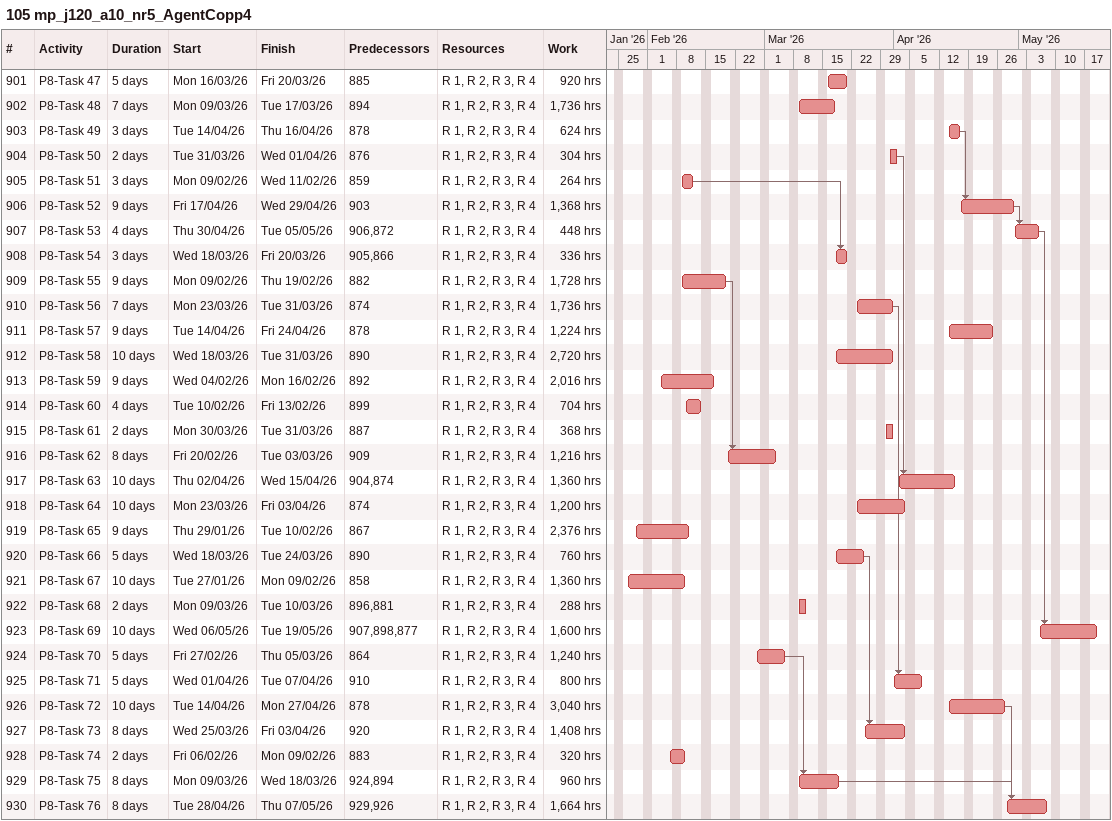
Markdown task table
105 mp_j120_a10_nr5_AgentCopp4

| ID | Task | Duration | Start | Finish | Predecessors | Resources | Work (h) |
|---|---|---|---|---|---|---|---|
| 901 | P8-Task 47 | 5d | 2026-03-16 | 2026-03-20 | 885 | R 1, R 2, R 3, R 4 | 920 |
| 902 | P8-Task 48 | 7d | 2026-03-09 | 2026-03-17 | 894 | R 1, R 2, R 3, R 4 | 1736 |
| 903 | P8-Task 49 | 3d | 2026-04-14 | 2026-04-16 | 878 | R 1, R 2, R 3, R 4 | 624 |
| 904 | P8-Task 50 | 2d | 2026-03-31 | 2026-04-01 | 876 | R 1, R 2, R 3, R 4 | 304 |
| 905 | P8-Task 51 | 3d | 2026-02-09 | 2026-02-11 | 859 | R 1, R 2, R 3, R 4 | 264 |
| 906 | P8-Task 52 | 9d | 2026-04-17 | 2026-04-29 | 903 | R 1, R 2, R 3, R 4 | 1368 |
| 907 | P8-Task 53 | 4d | 2026-04-30 | 2026-05-05 | 906, 872 | R 1, R 2, R 3, R 4 | 448 |
| 908 | P8-Task 54 | 3d | 2026-03-18 | 2026-03-20 | 905, 866 | R 1, R 2, R 3, R 4 | 336 |
| 909 | P8-Task 55 | 9d | 2026-02-09 | 2026-02-19 | 882 | R 1, R 2, R 3, R 4 | 1728 |
| 910 | P8-Task 56 | 7d | 2026-03-23 | 2026-03-31 | 874 | R 1, R 2, R 3, R 4 | 1736 |
| 911 | P8-Task 57 | 9d | 2026-04-14 | 2026-04-24 | 878 | R 1, R 2, R 3, R 4 | 1224 |
| 912 | P8-Task 58 | 10d | 2026-03-18 | 2026-03-31 | 890 | R 1, R 2, R 3, R 4 | 2720 |
| 913 | P8-Task 59 | 9d | 2026-02-04 | 2026-02-16 | 892 | R 1, R 2, R 3, R 4 | 2016 |
| 914 | P8-Task 60 | 4d | 2026-02-10 | 2026-02-13 | 899 | R 1, R 2, R 3, R 4 | 704 |
| 915 | P8-Task 61 | 2d | 2026-03-30 | 2026-03-31 | 887 | R 1, R 2, R 3, R 4 | 368 |
| 916 | P8-Task 62 | 8d | 2026-02-20 | 2026-03-03 | 909 | R 1, R 2, R 3, R 4 | 1216 |
| 917 | P8-Task 63 | 10d | 2026-04-02 | 2026-04-15 | 904, 874 | R 1, R 2, R 3, R 4 | 1360 |
| 918 | P8-Task 64 | 10d | 2026-03-23 | 2026-04-03 | 874 | R 1, R 2, R 3, R 4 | 1200 |
| 919 | P8-Task 65 | 9d | 2026-01-29 | 2026-02-10 | 867 | R 1, R 2, R 3, R 4 | 2376 |
| 920 | P8-Task 66 | 5d | 2026-03-18 | 2026-03-24 | 890 | R 1, R 2, R 3, R 4 | 760 |
| 921 | P8-Task 67 | 10d | 2026-01-27 | 2026-02-09 | 858 | R 1, R 2, R 3, R 4 | 1360 |
| 922 | P8-Task 68 | 2d | 2026-03-09 | 2026-03-10 | 896, 881 | R 1, R 2, R 3, R 4 | 288 |
| 923 | P8-Task 69 | 10d | 2026-05-06 | 2026-05-19 | 907, 898, 877 | R 1, R 2, R 3, R 4 | 1600 |
| 924 | P8-Task 70 | 5d | 2026-02-27 | 2026-03-05 | 864 | R 1, R 2, R 3, R 4 | 1240 |
| 925 | P8-Task 71 | 5d | 2026-04-01 | 2026-04-07 | 910 | R 1, R 2, R 3, R 4 | 800 |
| 926 | P8-Task 72 | 10d | 2026-04-14 | 2026-04-27 | 878 | R 1, R 2, R 3, R 4 | 3040 |
| 927 | P8-Task 73 | 8d | 2026-03-25 | 2026-04-03 | 920 | R 1, R 2, R 3, R 4 | 1408 |
| 928 | P8-Task 74 | 2d | 2026-02-06 | 2026-02-09 | 883 | R 1, R 2, R 3, R 4 | 320 |
| 929 | P8-Task 75 | 8d | 2026-03-09 | 2026-03-18 | 924, 894 | R 1, R 2, R 3, R 4 | 960 |
| 930 | P8-Task 76 | 8d | 2026-04-28 | 2026-05-07 | 929, 926 | R 1, R 2, R 3, R 4 | 1664 |
